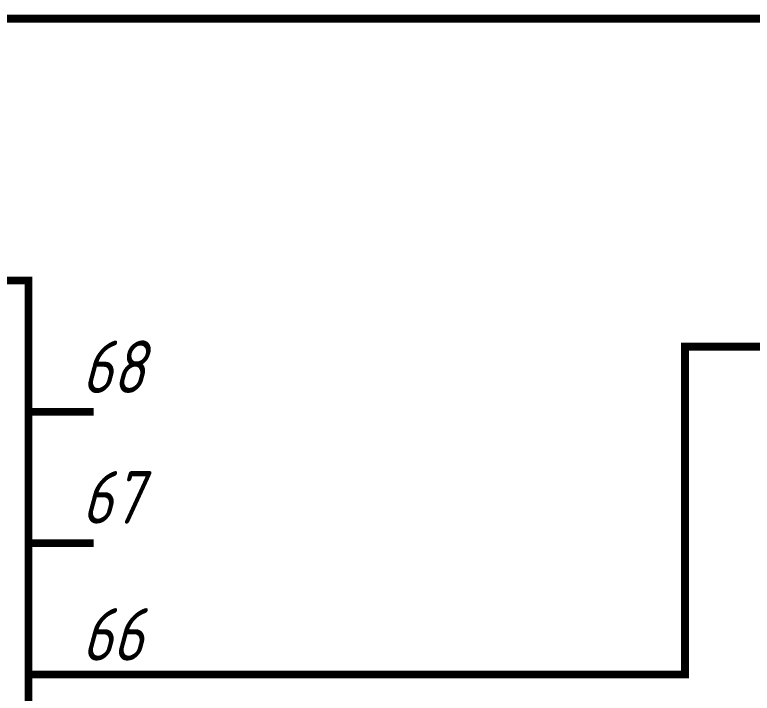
# Model space of a CAD drawing. Extents: x 260 to 1101, y 70 to 664.
# Drawn here: x 903.48 to 931.57, y 551.08 to 576.92 of the extents above; entities that cross this region are included whole.
import ezdxf

# ---------------------------------------------------------------- set-up
doc = ezdxf.new("R2010")
doc.units = 0
doc.header["$MEASUREMENT"] = 0
doc.layers.add('Sheet', color=255, linetype='CONTINUOUS')
doc.styles.add('GOST type A0', font='', dxfattribs={"oblique": 15, "height": 3.5})
doc.styles.get('GOST type A0').set_extended_font_data('GOST type A')

msp = doc.modelspace()

# ---------------------------------------------------------------- linework, layer by layer
at = {"layer": 'Sheet', "const_width": 0.3}
for points in [[(988.975, 576.769), (736.551, 576.769), (736.551, 381.792), (619.097, 381.792), (619.097, 381.792)], [(906.49, 551.791), (906.49, 551.791), (929.006, 551.791), (929.006, 564.28), (941.49, 564.28)], [(904.006, 561.794), (906.49, 561.794)], [(904.006, 556.792), (906.49, 556.792)], [(904.006, 551.791), (906.49, 551.791)]]:
    msp.add_lwpolyline(points, dxfattribs=at)
msp.add_lwpolyline([(846.521, 566.796), (904.006, 566.796), (904.006, 391.796), (846.521, 391.796), (846.521, 566.796)], close=True, dxfattribs=at)

# ---------------------------------------------------------------- texts
at = {"layer": 'Sheet', "style": 'GOST type A0', "oblique": 15}
for s, p in [('68', (906.024, 562.509)), ('67', (906.024, 557.538)), ('66', (906.024, 552.319))]:
    msp.add_text(s, height=2, dxfattribs=at).set_placement(p)

doc.saveas('drawing.dxf')
